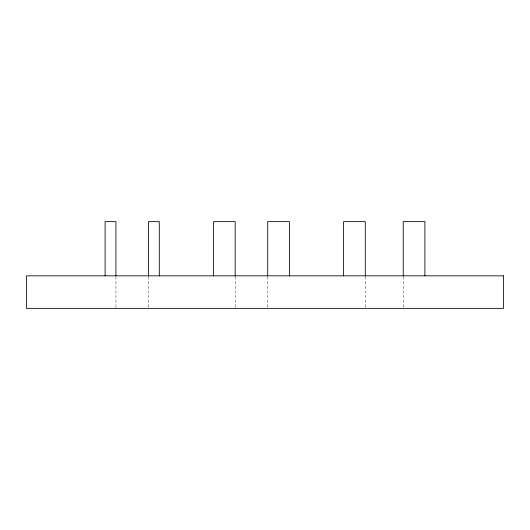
<?xml version="1.0" encoding="UTF-8"?>
<svg xmlns="http://www.w3.org/2000/svg" width="530" height="530" viewBox="0 0 530 530"><rect width="100%" height="100%" fill="white"/><g stroke="black" fill="none" stroke-linecap="round" stroke-linejoin="round"><path stroke-width="0.4" stroke-dasharray="2.65 1.99" d="M403.224 276.653L403.224 307.552M365.276 276.653L365.276 307.552M267.71 276.653L267.71 307.552M235.188 276.653L235.188 307.552M148.46 276.653L148.46 307.552M115.938 276.653L115.938 307.552"/><path stroke-width="0.79" d="M424.901 275.839L424.901 221.639L403.224 221.639L403.224 275.839M365.276 275.839L365.276 221.639L343.599 221.639L343.599 275.839M289.393 275.839L289.393 221.639L267.71 221.639L267.71 275.839M235.188 275.839L235.188 221.639L213.504 221.639L213.504 275.839M159.298 275.839L159.298 221.639L148.46 221.639L148.46 275.839M115.938 275.839L115.938 221.639L105.099 221.639L105.099 275.839M503.5 275.839L26.5 275.839L26.5 308.361L503.5 308.361L503.5 275.839"/></g></svg>
